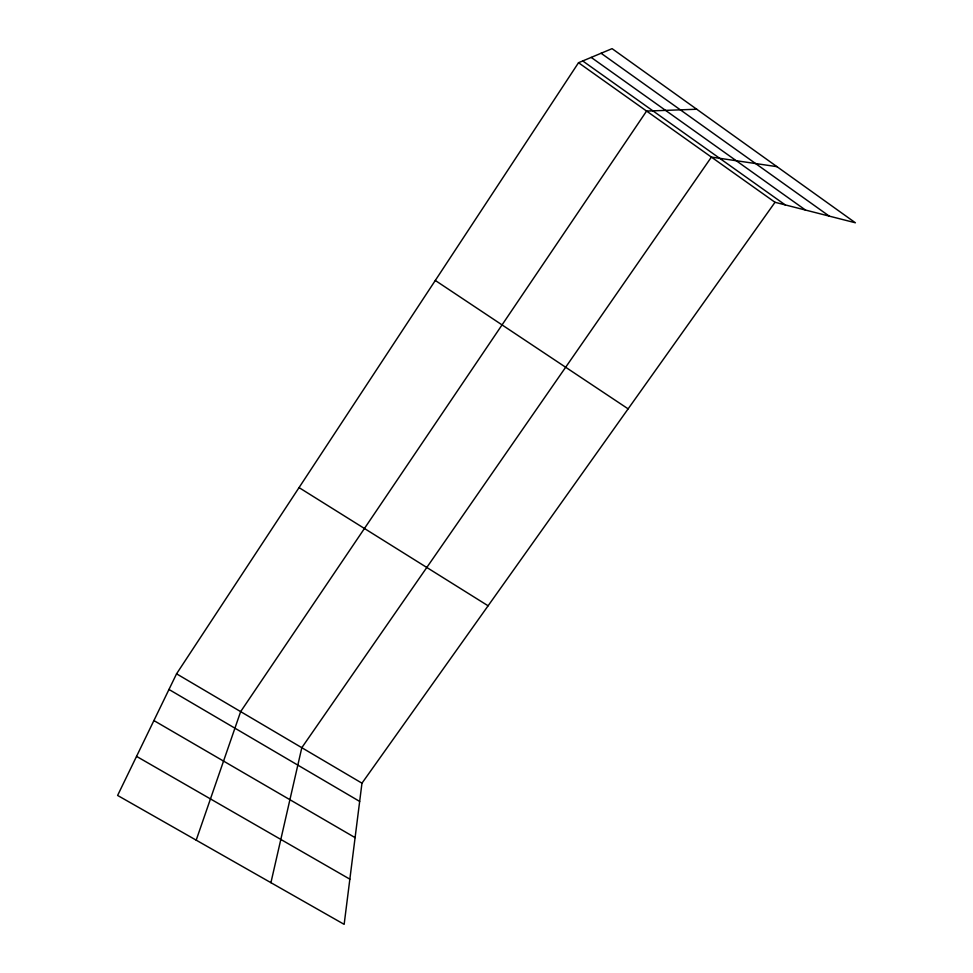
<?xml version="1.0" encoding="UTF-8"?>
<svg xmlns="http://www.w3.org/2000/svg" width="973" height="973" viewBox="0 0 973 973"><rect width="100%" height="100%" fill="white"/><g stroke="black" fill="none" stroke-linecap="round" stroke-linejoin="round"><path stroke-width="1.46" d="M775.019 202.287L361.968 783.18L344.15 924.35L117.611 795.44L176.563 673.815L578.521 62.722L612.078 48.65L855.389 222.781L775.019 202.287L578.521 62.722M270.92 882.681L301.812 747.69L711.397 157.103L776.989 166.663M196.193 840.161L240.659 711.616L646.583 111.068L696.741 109.244M136.548 756.374L349.854 879.166M153.904 720.567L355.096 837.631M168.986 689.468L359.669 801.424M176.563 673.815L361.968 783.18M299.052 487.607L488.105 605.79M435.296 280.455L628.144 408.855M591.195 57.407L805.535 210.071M582.73 60.958L785.187 204.877M601.095 53.26L829.215 216.103"/></g></svg>
